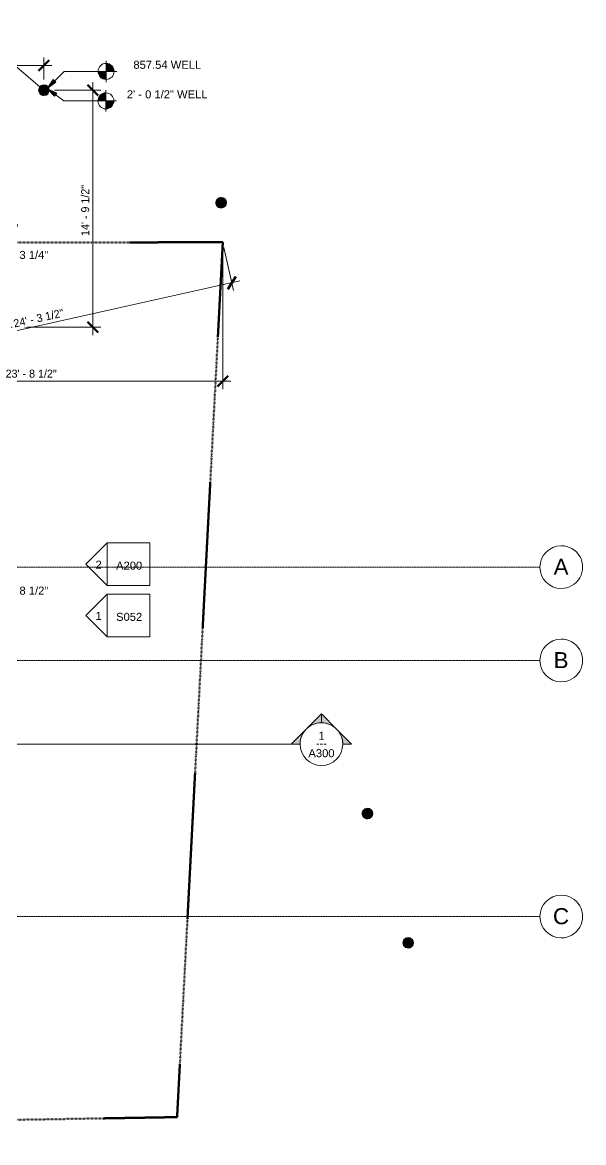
# Model space of a CAD drawing. Header units: inches. Extents: x -3362 to -1487, y 7985 to 9108.
# Drawn here: x -1908 to -1487, y 8265 to 9105 of the extents above; entities that cross this region are included whole.
import ezdxf

# ---------------------------------------------------------------- set-up
doc = ezdxf.new("R2010")
doc.units = ezdxf.units.IN
doc.header["$MEASUREMENT"] = 0
doc.linetypes.add('Double Dash 3_8_', pattern=[0.9999999999999999, 0.3749999999999999, -0.125, 0.125, -0.125, 0.125, -0.125])
doc.linetypes.add('Grid Line 1_2_', pattern=[0.8749999999999999, 0.4999999999999999, -0.125, 0.125, -0.125])
for name, color, linetype, lineweight in [('A-ANNO-DIMS', 211, 'Continuous', 9), ('A-ANNO-DIMS-64', 211, 'Continuous', 9), ('C-PROP-LINE', 91, 'Double Dash 3_8_', 158), ('G-ANNO-DIMS', 111, 'Continuous', 9), ('G-ANNO-DIMS-1', 1, 'Continuous', 9), ('G-ANNO-SYMB', 111, 'Continuous', 9), ('L-SITE-1', 91, 'Continuous', 9), ('S-GRID-1', 1, 'Grid Line 1_2_', 9), ('S-GRID-IDEN', 1, 'Continuous', 9)]:
    doc.layers.add(name, color=color, linetype=linetype, lineweight=lineweight)
doc.layers.add('L-SITE-2', color=8, linetype='Continuous', lineweight=9, transparency=0.2)
doc.layers.add('L-SITE-3', color=91, linetype='Continuous', lineweight=9, transparency=0.2)
doc.styles.add('Arial', font='arial.ttf', dxfattribs={"height": 11.99999999999999})
doc.styles.add('Arial_1', font='arial.ttf', dxfattribs={"height": 5.999999999999996})
doc.styles.add('Century Gothic', font='ufonts.com_century-gothic.ttf', dxfattribs={"height": 5.999999999999996})
doc.dimstyles.new('OD__1_4__Tol__', dxfattribs={"dimscale": 12, "dimtxt": 6.265009618305154, "dimasz": 0.6666666666666666, "dimexe": 0.5, "dimexo": 0.3333333333333334, "dimgap": 0.08333333333333334, "dimtad": 1, "dimrnd": 0.25, "dimzin": 1, "dimdsep": 46, "dimlunit": 4, "dimtxsty": 'Century Gothic', "dimblk1": 'OBLIQUE', "dimblk2": 'OBLIQUE', "dimsah": 1, "dimcen": 0.09, "dimdle": 0.5, "dimazin": 0, "dimtfac": 1, "dimtdec": 4, "dimtix": 1, "dimtmove": 0, "dimatfit": 3, "dimfxl": 1, "dimtvp": 1, "dimtfill": 1, "dimfrac": 2, "dimtolj": 1, "dimtzin": 0, "dimarcsym": 2})

# ---------------------------------------------------------------- blocks, each defined once
blk = doc.blocks.new('BenchMark - BenchMark-1780238-EXCAVATION PLAN')
at = {"layer": 'L-SITE-2'}
blk.add_hatch(color=256, dxfattribs=at).paths.add_polyline_path([(-3.999999999991075, 1.364242052659392e-12), (-3.863703305147453, -1.0352761804088), (-3.464101615128868, -1.999999999998522), (-2.828427124737288, -2.828427124744962), (-1.999999999991189, -3.464101615136542), (-1.035276180401297, -3.863703305154786), (8.867573342286049e-12, -3.999999999998749), (1.035276180418861, -3.863703305154786), (2.000000000008924, -3.464101615136542), (2.828427124755194, -2.828427124744962), (3.464101615146773, -1.999999999998522), (3.863703305165188, -1.0352761804088), (4.00000000000898, 1.364242052659392e-12), (3.863703305165188, 1.035276180411529), (3.464101615146773, 2.00000000000125), (2.828427124755194, 2.828427124747349), (2.000000000008924, 3.464101615138929), (1.035276180418861, 3.863703305157514), (9.038103598868473e-12, 4.000000000001477), (-1.035276180401126, 3.863703305157514), (-1.999999999991189, 3.464101615138929), (-2.828427124737288, 2.828427124747349), (-3.464101615128868, 2.00000000000125), (-3.863703305147453, 1.035276180411529)], flags=0)
at = {"layer": 'L-SITE-1'}
for p, q in [((7.35433499155315e-13, 4.411364222997035e-15), (-3.999999999999265, 1.733685486396479e-14)), ((7.35433499155315e-13, 4.412498268504097e-15), (7.418739098094339e-13, 4.000000000000004)), ((7.354348262978049e-13, 4.412498268504097e-15), (7.289713208575847e-13, -3.999999999999995)), ((7.35433499155315e-13, 4.412498268504097e-15), (4.000000000000735, -8.514726238327625e-15))]:
    blk.add_line(p, q, dxfattribs=at)
for centre, radius, start, end in [((7.354117315117036e-13, 4.408582873760553e-15), 4.000000000000004, 359.9999999999996, 179.9999999999998), ((7.354117315117036e-13, 4.075515966373006e-15), 4.000000000000003, 179.9999999999998, 359.9999999999993)]:
    blk.add_arc(centre, radius, start, end, dxfattribs=at)
blk = doc.blocks.new('BenchMark - BenchMark-V3-EXCAVATION PLAN')
at = {"layer": 'L-SITE-3'}
blk.add_hatch(color=256, dxfattribs=at).paths.add_polyline_path([(-3.999999999991587, 1.364242052659392e-12), (-3.863703305147794, -1.0352761804088), (-3.464101615129379, -1.999999999998522), (-2.8284271247378, -2.828427124744621), (-1.99999999999153, -3.464101615136201), (-1.035276180401638, -3.863703305154786), (8.5265128291212e-12, -3.999999999998749), (1.03527618041852, -3.863703305154786), (2.000000000008412, -3.464101615136201), (2.828427124754512, -2.828427124744621), (3.464101615146262, -1.999999999998522), (3.863703305164676, -1.0352761804088), (4.000000000008469, 1.364242052659392e-12), (3.863703305164676, 1.035276180411529), (3.464101615146262, 2.00000000000125), (2.828427124754682, 2.82842712474769), (2.000000000008412, 3.464101615138929), (1.03527618041852, 3.863703305157514), (8.5265128291212e-12, 4.000000000001477), (-1.035276180401638, 3.863703305157514), (-1.99999999999153, 3.464101615138929), (-2.8284271247378, 2.82842712474769), (-3.464101615129379, 2.00000000000125), (-3.863703305147794, 1.035276180411529)], flags=0)
at = {"layer": 'L-SITE-1'}
for p, q in [((7.35433499155315e-13, 4.411364222997035e-15), (-3.999999999999265, 1.733685486396479e-14)), ((7.35433499155315e-13, 4.412498268504097e-15), (7.418739098094339e-13, 4.000000000000004)), ((7.354348262978049e-13, 4.412498268504097e-15), (7.289713208575847e-13, -3.999999999999995)), ((7.35433499155315e-13, 4.412498268504097e-15), (4.000000000000735, -8.514726238327625e-15))]:
    blk.add_line(p, q, dxfattribs=at)
for centre, radius, start, end in [((7.354117315117036e-13, 4.408582873760553e-15), 4.000000000000004, 359.9999999999996, 179.9999999999998), ((7.354117315117036e-13, 4.075515966373006e-15), 4.000000000000003, 179.9999999999998, 359.9999999999993)]:
    blk.add_arc(centre, radius, start, end, dxfattribs=at)
blk = doc.blocks.new('Family - ___-1426622-EXCAVATION PLAN')
at = {"layer": 'C-PROP-LINE'}
for p, q in [((8938.988689855967, 3043.481515521681), (8940.14805578861, 1757.802350752829)), ((8284.155743173898, 1792.096603732771), (8265.053855638733, 2929.416670679765)), ((8940.14805578861, 1757.802350752829), (8284.163555204777, 1792.069426349931))]:
    blk.add_line(p, q, dxfattribs=at)
blk = doc.blocks.new('Grid - Grid Head - Circle-50561-EXCAVATION PLAN')
at = {"layer": 'S-GRID-IDEN'}
for centre, start, end in [((0, -4.078299540852453e-18), 359.9999999999996, 179.9999999999998), ((0, 3.755506388259091e-17), 179.9999999999998, 359.9999999999993)]:
    blk.add_arc(centre, 0.2500000000000002, start, end, dxfattribs=at)
blk = doc.blocks.new('Elevation - Detail Number-151647-EXCAVATION PLAN')
at = {"layer": 'G-ANNO-SYMB'}
for p, q in [((0.2499999999999999, 0.2499999999999999), (-0.25, 0.2499999999999999)), ((-0.25, 0.2499999999999999), (-0.25, -0.2499999999999999)), ((0.2499999999999999, -0.2499999999999999), (0.2499999999999999, 0.2499999999999999)), ((-0.25, -0.2499999999999999), (0.2499999999999999, -0.2499999999999999))]:
    blk.add_line(p, q, dxfattribs=at)
blk = doc.blocks.new('Elevation - Detail Number-151370-EXCAVATION PLAN')
at = {"layer": 'G-ANNO-SYMB'}
for p, q in [((0, 0.249999999999999), (-0.2499999999999995, -2.498001805406603e-16)), ((0.2499999999999996, -2.654126918244517e-16), (0, 0.249999999999999)), ((-0.2499999999999995, -2.498001805406603e-16), (0.2499999999999996, -2.498001805406602e-16))]:
    blk.add_line(p, q, dxfattribs=at)
blk = doc.blocks.new('Section - Section Head - Filled-22785-EXCAVATION PLAN')
at = {"layer": 'G-ANNO-SYMB'}
h = blk.add_hatch(color=256, dxfattribs=at)
edge = h.paths.add_edge_path(flags=0)
edge.add_line((-0.4267766952966356, 0.1767766952966364), (-0.2499999999999989, 0.3535533905932742))
edge.add_line((-0.2499999999999989, 0.3535533905932742), (-0.2499999999999989, 0.2500000000000002))
edge.add_arc((-0.2499999999999976, -8.951173136040323e-16), 0.2500000000000008, 90.00000000000031, 135.0000000000002)
h = blk.add_hatch(color=256, dxfattribs=at)
edge = h.paths.add_edge_path(flags=0)
edge.add_arc((-0.2500000000000002, -1.040834085586084e-16), 0.2500000000000004, 45.00000000000018, 90.0000000000002)
edge.add_line((-0.2499999999999992, 0.2500000000000002), (-0.2499999999999992, 0.3535533905932742))
edge.add_line((-0.2499999999999992, 0.3535533905932742), (-0.07322330470336255, 0.1767766952966364))
h = blk.add_hatch(color=256, dxfattribs=at)
edge = h.paths.add_edge_path(flags=0)
edge.add_arc((-0.2500000000000009, 2.706168622523819e-16), 0.2503253707392042, 137.9216049753767, 180.0000000000005)
edge.add_line((-0.5003253707392052, 0), (-0.6035533905932735, 0))
edge.add_line((-0.6035533905932735, 0), (-0.4357986472949714, 0.1677547432983024))
h = blk.add_hatch(color=256, dxfattribs=at)
edge = h.paths.add_edge_path(flags=0)
edge.add_line((-0.06420135270502673, 0.1677547432983023), (0.1035533905932754, 0))
edge.add_line((0.1035533905932754, 0), (0.0003253707392070482, 0))
edge.add_arc((-0.2499999999999989, -3.747002708109903e-16), 0.2503253707392061, 9.05279877884881e-14, 42.0783950246234)
for p, q in [((-0.2499999999999989, 0.3535533905932742), (-0.4267766952966356, 0.1767766952966364)), ((-0.2499999999999989, 0.2500000000000002), (-0.2499999999999989, 0.3535533905932742)), ((-0.07322330470336254, 0.1767766952966364), (-0.2499999999999992, 0.3535533905932742)), ((-0.2499999999999992, 0.3535533905932742), (-0.2499999999999992, 0.2500000000000002)), ((-0.4357986472949714, 0.1677547432983024), (-0.6035533905932735, 0)), ((0.1035533905932754, 0), (-0.06420135270502673, 0.1677547432983023)), ((-0.6035533905932735, 0), (-0.5003253707392052, 0)), ((0.0003253707392070481, 0), (0.1035533905932754, 0))]:
    blk.add_line(p, q, dxfattribs=at)
for centre, radius, start, end in [((-0.2503253707392052, -5.453120240456162e-16), 0.2500000000000001, 359.9999999999996, 179.9999999999998), ((-0.2500000000000009, 2.706168622523819e-16), 0.2503253707392042, 137.9216049753767, 180.0000000000005), ((-0.2499999999999976, -8.951173136040323e-16), 0.2500000000000008, 90.00000000000031, 135.0000000000002), ((-0.2500000000000002, -1.040834085586084e-16), 0.2500000000000004, 45.00000000000018, 90.0000000000002), ((-0.2499999999999989, -3.747002708109903e-16), 0.2503253707392061, 9.05279877884881e-14, 42.0783950246234), ((-0.2503253707392052, -5.453120240456161e-16), 0.2500000000000002, 179.9999999999998, 359.9999999999992)]:
    blk.add_arc(centre, radius, start, end, dxfattribs=at)
blk = doc.blocks.new('Spot Elevations - Spot Elevation - Target Filled-V4-EXCAVATION PLAN')
at = {"layer": 'G-ANNO-DIMS-1'}
h = blk.add_hatch(color=256, dxfattribs=at)
edge = h.paths.add_edge_path(flags=0)
edge.add_line((1.249000902703301e-16, 0), (-0.09374999999999985, 0))
edge.add_arc((5.724587470723462e-16, -3.434752482434078e-16), 0.09375000000000037, 90.00000000000063, 180.0000000000002, ccw=False)
edge.add_line((1.249000902703301e-16, 0.09375000000000007), (1.249000902703301e-16, 0))
h = blk.add_hatch(color=256, dxfattribs=at)
edge = h.paths.add_edge_path(flags=0)
edge.add_line((1.249000902703301e-16, 0), (0.09375000000000029, 0))
edge.add_arc((2.289834988289385e-16, 6.245004513516504e-17), 0.09374999999999996, 269.99999999999955, 359.99999999999966, ccw=False)
edge.add_line((1.249000902703301e-16, -0.09375), (1.249000902703301e-16, 0))
for p, q in [((0.1250000000000001, 7.067913962433002e-16), (-0.1249999999999998, 7.067913962433002e-16)), ((-0.09374999999999985, 0), (1.249000902703301e-16, 0)), ((-2.706168622523819e-16, 0.1243846875261664), (-2.706168622523819e-16, -0.125)), ((1.249000902703301e-16, 0), (1.249000902703301e-16, 0.09375000000000007)), ((1.249000902703301e-16, 0), (1.249000902703301e-16, -0.09375)), ((0.09375000000000029, 0), (1.249000902703301e-16, 0))]:
    blk.add_line(p, q, dxfattribs=at)
blk.add_circle((1.249000902703301e-16, 0), 0.09375000000000007, dxfattribs=at)
for centre, radius, start, end in [((5.724587470723462e-16, -3.434752482434078e-16), 0.09375000000000037, 90.00000000000026, 179.9999999999999), ((2.289834988289385e-16, 6.245004513516504e-17), 0.09374999999999996, 269.9999999999992, 359.9999999999993)]:
    blk.add_arc(centre, radius, start, end, dxfattribs=at)
blk = doc.blocks.new('DIMBLOCK35-EXCAVATION PLAN')
at = {"layer": 'A-ANNO-DIMS-64'}
for p, q in [((-1941.305362947464, 9103.955154580037), (-2099.577246774527, 8917.219705928464)), ((-1894.875082960683, 9056.736894198428), (-1949.761913499072, 9103.257477886942)), ((-1945.18479987672, 9099.378040957685), (-1894.875082960683, 9056.736894198428)), ((-2045.388092929234, 8879.15567279156), (-2100.274923467623, 8925.676256480074)), ((-2095.697809845271, 8921.796819550817), (-2045.388092929234, 8879.15567279156))]:
    blk.add_line(p, q, dxfattribs=at)
at = {"layer": 'A-ANNO-DIMS-64', "lineweight": 50}
for p, q in [((-1945.18479987672, 9099.378040957685), (-1945.649917672117, 9105.015741325424)), ((-1945.18479987672, 9099.378040957685), (-1944.719682081323, 9093.740340589946)), ((-2095.697809845271, 8921.796819550817), (-2096.162927640667, 8927.434519918555)), ((-2095.697809845271, 8921.796819550817), (-2095.232692049873, 8916.159119183078))]:
    blk.add_line(p, q, dxfattribs=at)
at = {"layer": 'A-ANNO-DIMS-64', "color": 0, "insert": (-2040.316340668793, 9000.579032400952), "char_height": 5.999999999999998, "width": 49.16540881412805, "attachment_point": 1, "rotation": 49.71629709332987, "line_spacing_factor": 0.984501511447953, "style": 'Century Gothic', "bg_fill": 3, "box_fill_scale": 1.25, "bg_fill_color": 256, "bg_fill_true_color": 13158600, "bg_fill_transparency": 0}
blk.add_mtext('19\' - 4 3/4"', dxfattribs=at)
blk = doc.blocks.new('_Oblique')
at = {"color": 0, "linetype": 'ByBlock', "lineweight": -2}
blk.add_line((-0.5, -0.5), (0.5, 0.5), dxfattribs=at)
blk = doc.blocks.new('DIMBLOCK36-EXCAVATION PLAN')
at = {"layer": 'A-ANNO-DIMS-64'}
for p, q in [((-1885.823673879116, 9072.749838717715), (-2048.336683847673, 9072.74983871771)), ((-2042.336683847665, 8880.56938150539), (-2042.336683847673, 9078.74983871771)), ((-2042.336683847673, 9072.74983871771), (-2042.336683847665, 8880.56938150539)), ((-1891.823673879116, 9062.150602912256), (-1891.823673879116, 9078.749838717715)), ((-1891.823673879116, 9072.749838717715), (-1891.823673879116, 9062.150602912256))]:
    blk.add_line(p, q, dxfattribs=at)
at = {"layer": 'A-ANNO-DIMS-64', "lineweight": 50}
for p, q in [((-2042.336683847673, 9072.74983871771), (-2046.336683847673, 9068.749838717707)), ((-2042.336683847673, 9072.74983871771), (-2038.336683847673, 9076.74983871771)), ((-1891.823673879116, 9072.749838717715), (-1895.823673879116, 9068.749838717713)), ((-1891.823673879116, 9072.749838717715), (-1887.823673879116, 9076.749838717715))]:
    blk.add_line(p, q, dxfattribs=at)
at = {"layer": 'A-ANNO-DIMS-64', "color": 0, "insert": (-1987.565765869281, 9081.440396868682), "char_height": 5.999999999999998, "width": 49.16540881412805, "attachment_point": 1, "line_spacing_factor": 0.984501511447953, "style": 'Century Gothic', "bg_fill": 3, "box_fill_scale": 1.25, "bg_fill_color": 256, "bg_fill_true_color": 13158600, "bg_fill_transparency": 0}
blk.add_mtext('12\' - 6 1/2"', dxfattribs=at)
blk = doc.blocks.new('DIMBLOCK37-EXCAVATION PLAN')
at = {"layer": 'A-ANNO-DIMS-64', "lineweight": 50}
for p, q in [((-1855.256540387083, 9054.150602912254), (-1859.256540387084, 9058.150602912254)), ((-1855.256540387083, 9054.150602912254), (-1851.256540387083, 9050.150602912254)), ((-1855.256540387084, 8876.56938150539), (-1859.256540387084, 8880.56938150539)), ((-1855.256540387084, 8876.56938150539), (-1851.256540387084, 8872.56938150539))]:
    blk.add_line(p, q, dxfattribs=at)
at = {"layer": 'A-ANNO-DIMS-64'}
for p, q in [((-1855.256540387084, 8870.56938150539), (-1855.256540387083, 9060.150602912254)), ((-1883.823673879115, 9054.150602912254), (-1849.256540387083, 9054.150602912254)), ((-1855.256540387083, 9054.150602912254), (-1883.823673879115, 9054.150602912254)), ((-2038.336683847665, 8876.56938150539), (-1849.256540387084, 8876.56938150539)), ((-1855.256540387084, 8876.569381505387), (-2038.336683847665, 8876.56938150539))]:
    blk.add_line(p, q, dxfattribs=at)
at = {"layer": 'A-ANNO-DIMS-64', "color": 0, "insert": (-1863.947098538055, 8944.874405202934), "char_height": 5.999999999999998, "width": 49.16540881412805, "attachment_point": 1, "rotation": 90, "line_spacing_factor": 0.984501511447953, "style": 'Century Gothic', "bg_fill": 3, "box_fill_scale": 1.25, "bg_fill_color": 256, "bg_fill_true_color": 13158600, "bg_fill_transparency": 0}
blk.add_mtext('14\' - 9 1/2"', dxfattribs=at)
blk = doc.blocks.new('DIMBLOCK88-EXCAVATION PLAN')
at = {"layer": 'A-ANNO-DIMS-64'}
for p, q in [((-1757.802350752813, 8936.148055788612), (-1757.802350752809, 8829.934417062203)), ((-1757.80235075281, 8835.934417062203), (-1757.802350752813, 8936.148055788612)), ((-2042.336683847664, 8834.277562812702), (-2042.336683847664, 8841.934417062192)), ((-1751.802350752809, 8835.934417062203), (-2048.336683847664, 8835.934417062192)), ((-2042.336683847664, 8835.934417062193), (-2042.336683847664, 8834.277562812702))]:
    blk.add_line(p, q, dxfattribs=at)
at = {"layer": 'A-ANNO-DIMS-64', "lineweight": 50}
for p, q in [((-2042.336683847664, 8835.934417062192), (-2038.336683847664, 8839.934417062192)), ((-1757.802350752809, 8835.934417062203), (-1753.80235075281, 8839.934417062203)), ((-2042.336683847664, 8835.934417062192), (-2046.336683847664, 8831.934417062192)), ((-1757.802350752809, 8835.934417062203), (-1761.802350752809, 8831.934417062203))]:
    blk.add_line(p, q, dxfattribs=at)
at = {"layer": 'A-ANNO-DIMS-64', "color": 0, "insert": (-1920.555104306124, 8844.62497521317), "char_height": 5.999999999999998, "width": 49.16540881412805, "attachment_point": 1, "line_spacing_factor": 0.984501511447953, "style": 'Century Gothic', "bg_fill": 3, "box_fill_scale": 1.25, "bg_fill_color": 256, "bg_fill_true_color": 13158600, "bg_fill_transparency": 0}
blk.add_mtext('23\' - 8 1/2"', dxfattribs=at)
blk = doc.blocks.new('DIMBLOCK89-EXCAVATION PLAN')
at = {"layer": 'A-ANNO-DIMS-64'}
for p, q in [((-1756.930068977298, 8936.244323663568), (-1749.718098683287, 8903.96851450207)), ((-1751.02652134656, 8909.824112689636), (-1756.930068977298, 8936.244323663568)), ((-1745.170923158993, 8911.13253535291), (-2041.416452628979, 8844.937015743139)), ((-2041.46440207215, 8872.665649380346), (-2034.252431778139, 8840.389840218846)), ((-2035.560854441412, 8846.245438406413), (-2041.46440207215, 8872.665649380346))]:
    blk.add_line(p, q, dxfattribs=at)
at = {"layer": 'A-ANNO-DIMS-64', "lineweight": 50}
for p, q in [((-1751.02652134656, 8909.824112689636), (-1747.995070997031, 8914.600126590196)), ((-1751.02652134656, 8909.824112689636), (-1754.057971696089, 8905.048098789077)), ((-2035.560854441412, 8846.245438406413), (-2038.592304790941, 8841.469424505853)), ((-2035.560854441412, 8846.245438406413), (-2032.529404091883, 8851.021452306974))]:
    blk.add_line(p, q, dxfattribs=at)
at = {"layer": 'A-ANNO-DIMS-64', "color": 0, "insert": (-1915.181402791341, 8882.048877256158), "char_height": 5.999999999999998, "width": 49.16540881412805, "attachment_point": 1, "rotation": 12.595726115266435, "line_spacing_factor": 0.984501511447953, "style": 'Century Gothic', "bg_fill": 3, "box_fill_scale": 1.25, "bg_fill_color": 256, "bg_fill_true_color": 13158600, "bg_fill_transparency": 0}
blk.add_mtext('24\' - 3 1/2"', dxfattribs=at)

msp = doc.modelspace()

# ---------------------------------------------------------------- hatches: boundary and pattern name
at = {"layer": 'G-ANNO-DIMS-1'}
for points in [[(-1889.537689479973, 9055.572749454639), (-1882.88337920036, 9060.23214767401), (-1884.878291260601, 9062.227059734252)], [(-1889.537689479973, 9055.572749454639), (-1883.958942546231, 9049.667885382256), (-1882.275799696749, 9051.932036084934)]]:
    msp.add_hatch(color=256, dxfattribs=at).paths.add_polyline_path(points, flags=0)

# ---------------------------------------------------------------- linework, layer by layer
for p, q in [((-1889.537689479973, 9055.572749454639), (-1876.792589704154, 9068.317849230458)), ((-1876.792589704154, 9068.317849230458), (-1845.292101068153, 9068.317849230458)), ((-1884.878291260601, 9062.227059734252), (-1889.537689479973, 9055.572749454639)), ((-1889.537689479973, 9055.572749454639), (-1882.88337920036, 9060.23214767401)), ((-1889.537689479973, 9055.572749454639), (-1883.958942546231, 9049.667885382256)), ((-1882.275799696749, 9051.932036084934), (-1889.537689479973, 9055.572749454639)), ((-1889.537689479973, 9055.572749454639), (-1876.929388190766, 9046.199887421226)), ((-1882.88337920036, 9060.23214767401), (-1884.878291260601, 9062.227059734252)), ((-1883.958942546231, 9049.667885382256), (-1882.275799696749, 9051.932036084934)), ((-1876.929388190766, 9046.199887421226), (-1845.428899554766, 9046.199887421226))]:
    msp.add_line(p, q, dxfattribs=at)
at = {"layer": 'G-ANNO-SYMB'}
msp.add_line((-3323.150781780953, 8563.845860559648), (-1699.953067094919, 8563.845860559644), dxfattribs=at)
at = {"layer": 'S-GRID-1'}
for p, q in [((-3304.964260867055, 8696.56938150539), (-1520.200006764084, 8696.569381505387)), ((-3304.964260867056, 8626.56938150539), (-1520.200006764085, 8626.569381505386)), ((-3304.964260867057, 8434.56938133763), (-1520.200006764086, 8434.569381337627))]:
    msp.add_line(p, q, dxfattribs=at)

# ---------------------------------------------------------------- block references
at = {"layer": 'C-PROP-LINE', "rotation": 89.9999999999999}
msp.add_blockref('Family - ___-1426622-EXCAVATION PLAN', (0, 0), dxfattribs=at)
at = {"layer": 'G-ANNO-DIMS-1', "extrusion": (0, 0, -1), "xscale": 63.99999999999997, "yscale": 63.99999999999997, "zscale": 63.99999999999997}
msp.add_blockref('Spot Elevations - Spot Elevation - Target Filled-V4-EXCAVATION PLAN', (1845.292101068153, 9068.317849230454), dxfattribs=at)
at = {"layer": 'G-ANNO-DIMS-1', "xscale": 63.99999999999997, "yscale": 63.99999999999997, "zscale": 63.99999999999997, "rotation": 180}
msp.add_blockref('Spot Elevations - Spot Elevation - Target Filled-V4-EXCAVATION PLAN', (-1845.428899554765, 9046.199887421222), dxfattribs=at)
at = {"layer": 'G-ANNO-SYMB', "extrusion": (0, 0, -1), "xscale": 63.99999999999997, "yscale": 63.99999999999997, "zscale": 63.99999999999997}
for name, p, rotation in [('Elevation - Detail Number-151370-EXCAVATION PLAN', (1844.507649878737, 8698.746017642978), 269.9999999999983), ('Elevation - Detail Number-151647-EXCAVATION PLAN', (1828.507649878737, 8698.746017642978), 269.9999999999981), ('Elevation - Detail Number-151370-EXCAVATION PLAN', (1844.507649878737, 8660.346770486542), 269.9999999999983), ('Elevation - Detail Number-151647-EXCAVATION PLAN', (1828.507649878737, 8660.34677048654), 269.9999999999981)]:
    msp.add_blockref(name, p, dxfattribs=dict(at, rotation=rotation))
msp.add_blockref('Section - Section Head - Filled-22785-EXCAVATION PLAN', (1699.953067094918, 8563.84586055964), dxfattribs=at)
at = {"layer": 'L-SITE-1', "rotation": 89.9999999999999}
for name, p in [('BenchMark - BenchMark-V3-EXCAVATION PLAN', (-1891.823673879115, 9054.150602912256)), ('BenchMark - BenchMark-V3-EXCAVATION PLAN', (-1759.082786793464, 8969.796439578178)), ('BenchMark - BenchMark-V3-EXCAVATION PLAN', (-1649.411440542151, 8511.779052367485)), ('BenchMark - BenchMark-1780238-EXCAVATION PLAN', (-1618.890279770339, 8414.83811723065))]:
    msp.add_blockref(name, p, dxfattribs=at)
at = {"layer": 'S-GRID-IDEN', "xscale": 63.99999999999997, "yscale": 63.99999999999997, "zscale": 63.99999999999997, "rotation": 269.9999999999995}
for p in [(-1504.200006764084, 8696.569381505382), (-1504.200006764084, 8626.569381505382), (-1504.200006764086, 8434.569381337622)]:
    msp.add_blockref('Grid - Grid Head - Circle-50561-EXCAVATION PLAN', p, dxfattribs=at)

# ---------------------------------------------------------------- texts
at = {"layer": 'G-ANNO-DIMS', "insert": (-1949.127193612905, 8953.512301438212), "char_height": 5.999999999999999, "width": 45.54375896700143, "attachment_point": 1, "line_spacing_factor": 0.9417779076525877, "style": 'Arial_1', "bg_fill": 3, "box_fill_scale": 1.25, "bg_fill_color": 256, "bg_fill_true_color": 13158600, "bg_fill_transparency": 0}
msp.add_mtext('-6\' - 2 1/4"', dxfattribs=at)
at = {"layer": 'G-ANNO-DIMS-1', "char_height": 5.999999999999999, "attachment_point": 1, "line_spacing_factor": 0.9417779076525877, "style": 'Arial_1', "bg_fill": 3, "box_fill_scale": 1.25, "bg_fill_color": 256, "bg_fill_true_color": 13158600, "bg_fill_transparency": 0}
for s, insert, width in [('857.54 WELL', (-1824.81984796781, 9076.221286986161), 60.74949784791965), ('2\' - 0 1/2" WELL', (-1829.76200274328, 9054.10332517693), 72.28235294117646)]:
    msp.add_mtext(s, dxfattribs=dict(at, insert=insert, width=width))
at = {"layer": 'G-ANNO-SYMB', "char_height": 5.999999999999996, "attachment_point": 1}
for s, insert, width, style in [('2', (-1853.230375820146, 8701.405154014115), 5.655999999999995, 'Arial_1'), ('A200', (-1837.786778630869, 8700.685433438368), 23.83599999999998, 'Arial_1'), ('1', (-1853.230375820146, 8663.005906857677), 5.655999999999995, 'Arial_1'), ('S052', (-1837.786778630869, 8662.28618628193), 23.83599999999998, 'Arial_1'), ('1', (-1686.167051412089, 8573.118284866418), 5.655999999999995, 'Arial_1'), ('A300', (-1693.663114404215, 8560.027455406862), 23.83599999999998, 'Arial_1'), ('---', (-1687.934592136566, 8567.447156257496), 10.30199999999999, 'Century Gothic')]:
    msp.add_mtext(s, dxfattribs=dict(at, insert=insert, width=width, style=style))
at = {"layer": 'S-GRID-IDEN', "char_height": 11.99999999999999, "attachment_point": 1, "style": 'Arial'}
for s, insert, width in [('A', (-1509.934293829472, 8702.829412653316), 13.53399999999999), ('B', (-1509.934293829472, 8632.829412653316), 13.53399999999999), ('C', (-1510.438230837347, 8440.829412485557), 14.74599999999999)]:
    msp.add_mtext(s, dxfattribs=dict(at, insert=insert, width=width))

# ---------------------------------------------------------------- next in the draw order: texts
at = {"layer": 'G-ANNO-DIMS', "char_height": 5.999999999999999, "width": 45.54375896700143, "attachment_point": 1, "line_spacing_factor": 0.9417779076525877, "style": 'Arial_1', "bg_fill": 3, "box_fill_scale": 1.25, "bg_fill_color": 256, "bg_fill_true_color": 13158600, "bg_fill_transparency": 0}
for s, insert in [('-6\' - 3 1/4"', (-1926.685466425658, 8933.666861178435)), ('-6\' - 8 1/2"', (-1926.685466425659, 8681.919512214678))]:
    msp.add_mtext(s, dxfattribs=dict(at, insert=insert))

# ---------------------------------------------------------------- next in the draw order: dimensions: what is measured, and where the dimension line sits
at = {"layer": 'A-ANNO-DIMS'}
dim = msp.add_linear_dim(base=(-2095.69780984527, 8921.796819550817), p1=(-1891.823673879115, 9054.150602912256), p2=(-2042.336683847665, 8876.56938150539), angle=49.71629709332986, dimstyle='OD__1_4__Tol__', override={"dimpost": '<>', "dimfxl": 232.7858594634722}, dxfattribs=at)
dim.commit()
dim.dimension.update_dxf_attribs({"geometry": 'DIMBLOCK35-EXCAVATION PLAN', "text_midpoint": (-2023.861434536136, 9013.486239079924)})

# ---------------------------------------------------------------- next in the draw order: dimensions: what is measured, and where the dimension line sits
dim = msp.add_linear_dim(base=(-2042.336683847665, 9072.74983871771), p1=(-1891.823673879115, 9058.150602912256), p2=(-2042.336683847665, 8876.56938150539), angle=2.077303798999875e-12, dimstyle='OD__1_4__Tol__', override={"dimpost": '<>', "dimfxl": 235.8514493010428}, dxfattribs=at)
dim.commit()
dim.dimension.update_dxf_attribs({"geometry": 'DIMBLOCK36-EXCAVATION PLAN', "text_midpoint": (-1967.08017886339, 9077.233183406954)})

# ---------------------------------------------------------------- next in the draw order: dimensions: what is measured, and where the dimension line sits
dim = msp.add_linear_dim(base=(-1855.256540387084, 9054.150602912257), p1=(-2042.336683847665, 8876.56938150539), p2=(-1887.823673879115, 9054.150602912254), angle=89.99999999999991, dimstyle='OD__1_4__Tol__', override={"dimpost": '<>', "dimfxl": 235.3919294408693}, dxfattribs=at)
dim.commit()
dim.dimension.update_dxf_attribs({"geometry": 'DIMBLOCK37-EXCAVATION PLAN', "text_midpoint": (-1859.739885076326, 8965.359992208823)})

# ---------------------------------------------------------------- next in the draw order: dimensions: what is measured, and where the dimension line sits
dim = msp.add_linear_dim(base=(-2042.336683847663, 8835.934417062193), p1=(-1757.802350752813, 8940.148055788612), p2=(-2042.336683847663, 8830.277562812702), angle=1.831420740488511e-12, dimstyle='OD__1_4__Tol__', override={"dimpost": '<>', "dimfxl": 305.0103472613682}, dxfattribs=at)
dim.commit()
dim.dimension.update_dxf_attribs({"geometry": 'DIMBLOCK88-EXCAVATION PLAN', "text_midpoint": (-1900.069517300238, 8840.417761751438)})

# ---------------------------------------------------------------- next in the draw order: dimensions: what is measured, and where the dimension line sits
dim = msp.add_linear_dim(base=(-2035.560854441412, 8846.245438406413), p1=(-1757.802350752813, 8940.148055788612), p2=(-2042.336683847665, 8876.56938150539), angle=12.59572611526618, dimstyle='OD__1_4__Tol__', override={"dimpost": '<>', "dimfxl": 291.5510839172858}, dxfattribs=at)
dim.commit()
dim.dimension.update_dxf_attribs({"geometry": 'DIMBLOCK89-EXCAVATION PLAN', "text_midpoint": (-1894.271372860432, 8882.410219720787)})

doc.saveas('drawing.dxf')
